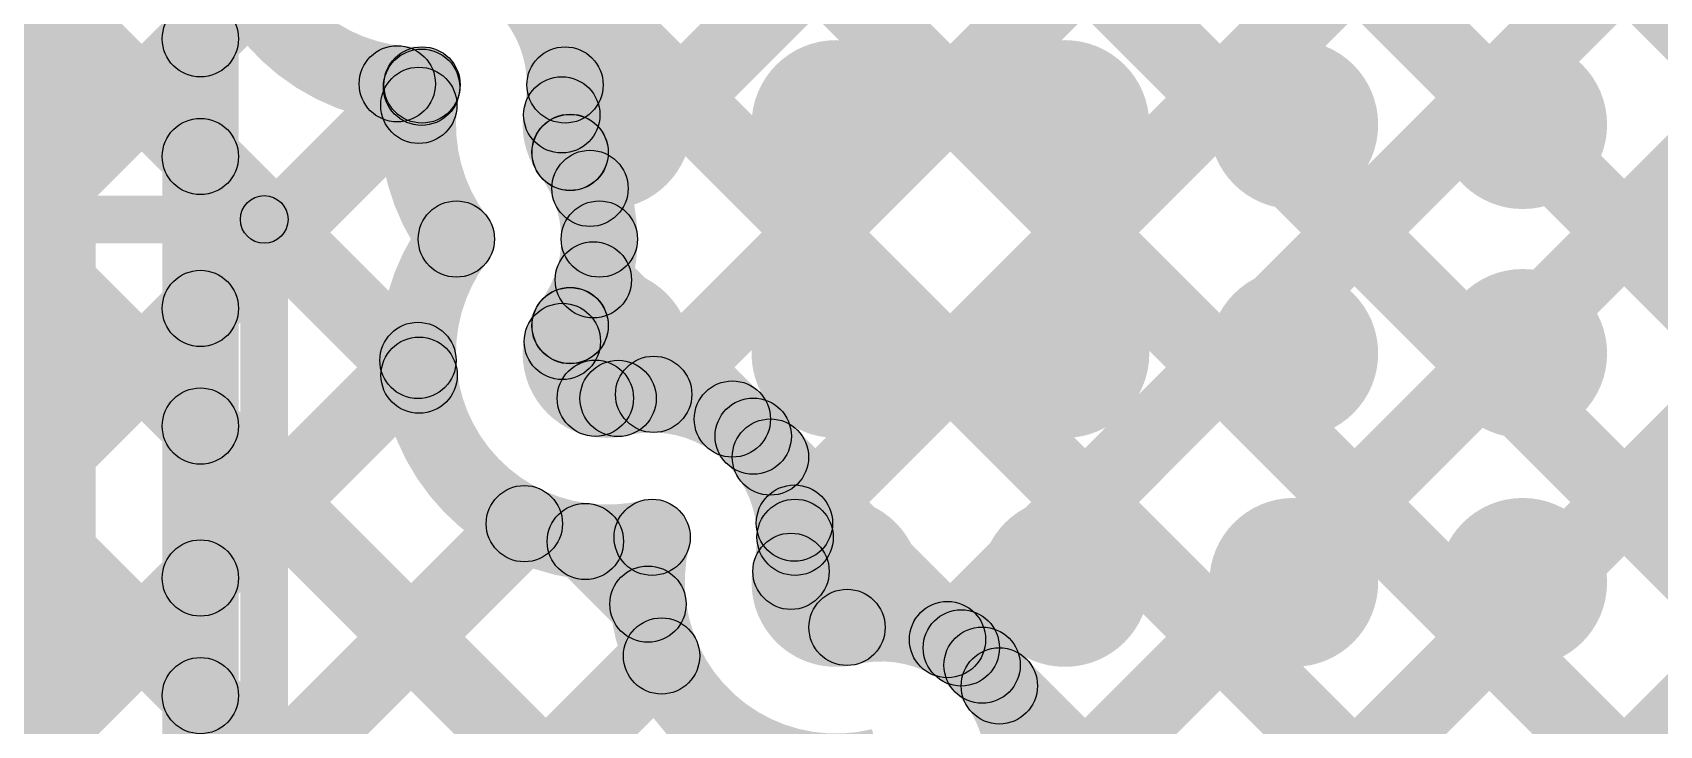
# Model space of a CAD drawing. Header units: millimetres. Extents: x -0.28 to 3.03, y -0.05 to 3.12.
# Drawn here: x 0.8594 to 1.0301, y 1.1389 to 1.2116 of the extents above; entities that cross this region are included whole.
import ezdxf

# ---------------------------------------------------------------- set-up
doc = ezdxf.new("R2010")
doc.units = ezdxf.units.MM
doc.header["$MEASUREMENT"] = 0
for name, color, linetype in [('BottomLayer', 5, 'Continuous'), ('TopLayer', 1, 'Continuous'), ('TopOverlay', 2, 'Continuous'), ('ViaHoleLayer', 16, 'Continuous')]:
    doc.layers.add(name, color=color, linetype=linetype)

# ---------------------------------------------------------------- blocks, each defined once
blk = doc.blocks.new('UWX1H100MCL1GB_103')
at = {"layer": 'TopOverlay'}
for points in [[(-0.096, 0.1345), (-0.096, 0.1395), (0.14, 0.1395), (0.14, 0.1345)], [(0.1425, 0.037), (0.1375, 0.037), (0.1375, 0.137), (0.1425, 0.137)]]:
    blk.add_hatch(color=2, dxfattribs=at).paths.add_polyline_path(points)
h = blk.add_hatch(color=2, dxfattribs=at)
edge = h.paths.add_edge_path()
edge.add_arc((0.14, 0.137), 0.0025, 0, 360)
h = blk.add_hatch(color=2, dxfattribs=at)
edge = h.paths.add_edge_path()
edge.add_arc((0.14, 0.137), 0.0025, 0, 360)
blk.add_circle((0.14, 0.137), 0.0025, dxfattribs=at)
blk.add_circle((0.14, 0.137), 0.0025, dxfattribs=at)

msp = doc.modelspace()

# ---------------------------------------------------------------- hatches: boundary and pattern name
at = {"layer": 'BottomLayer'}
for points in [[(0.866, 0.978), (0.854, 0.978), (0.854, 1.473), (0.866, 1.473)], [(0.881, 0.98504), (0.873, 0.98504), (0.873, 1.45779), (0.881, 1.45779)], [(0.92071, 1.19243), (0.91506, 1.19809), (1.16302, 1.44606), (1.16868, 1.4404)], [(0.92738, 1.17082), (0.92173, 1.17648), (1.1911, 1.44585), (1.19676, 1.44019)], [(0.94216, 1.15731), (0.9365, 1.16297), (1.20767, 1.43414), (1.21333, 1.42848)], [(0.95822, 1.14509), (0.95256, 1.15074), (1.22278, 1.42096), (1.22844, 1.41531)], [(0.95822, 1.14509), (0.95256, 1.15074), (1.22278, 1.42096), (1.22844, 1.41531)], [(0.96623, 1.12482), (0.96058, 1.13047), (1.23646, 1.40635), (1.24211, 1.4007)], [(0.98692, 1.11722), (0.98127, 1.12288), (1.24869, 1.3903), (1.25434, 1.38464)], [(0.99668, 1.0987), (0.99102, 1.10435), (1.25941, 1.37274), (1.26507, 1.36708)], [(0.9095, 1.33015), (0.91516, 1.33581), (1.14947, 1.1015), (1.14381, 1.09584)], [(0.89253, 1.31883), (0.89819, 1.32449), (1.13691, 1.08577), (1.13125, 1.08012)], [(0.89558, 1.28751), (0.90123, 1.29316), (1.11283, 1.08157), (1.10717, 1.07591)], [(0.8962, 1.2586), (0.90186, 1.26425), (1.08145, 1.08466), (1.0758, 1.079)], [(0.8956, 1.23091), (0.90126, 1.23657), (1.05303, 1.0848), (1.04737, 1.07915)], [(0.87983, 1.20812), (0.87417, 1.21377), (0.87963, 1.21923), (0.88528, 1.21357)], [(0.87983, 1.17983), (0.87417, 1.18549), (0.89738, 1.2087), (0.90303, 1.20304)], [(0.89483, 1.2034), (0.90048, 1.20906), (0.90275, 1.2068), (0.89709, 1.20114)], [(0.87417, 1.19578), (0.87983, 1.20143), (0.90278, 1.17849), (0.89712, 1.17283)], [(0.9154, 1.18283), (0.92106, 1.18848), (0.93565, 1.17389), (0.93, 1.16823)], [(0.87983, 1.15155), (0.87417, 1.15721), (0.897, 1.18004), (0.90266, 1.17438)], [(0.87417, 1.16749), (0.87983, 1.17315), (1.11415, 0.93883), (1.10849, 0.93317)], [(0.93399, 1.16424), (0.93964, 1.1699), (0.95967, 1.14987), (0.95401, 1.14422)], [(0.87983, 1.12326), (0.87417, 1.12892), (0.90816, 1.16291), (0.91381, 1.15725)], [(0.91457, 1.15538), (0.92022, 1.16104), (0.92679, 1.15447), (0.92113, 1.14881)], [(0.87983, 1.09498), (0.87417, 1.10064), (0.92256, 1.14903), (0.92822, 1.14337)], [(0.958, 1.14023), (0.96366, 1.14588), (0.98368, 1.12586), (0.97803, 1.1202)], [(0.87417, 1.13921), (0.87983, 1.14486), (1.08586, 0.93883), (1.08021, 0.93317)]]:
    msp.add_hatch(color=5, dxfattribs=at).paths.add_polyline_path(points)
h = msp.add_hatch(color=5, dxfattribs=at)
edge = h.paths.add_edge_path()
edge.add_arc((0.877, 1.21095), 0.004, 0, 360)
h = msp.add_hatch(color=5, dxfattribs=at)
edge = h.paths.add_edge_path()
edge.add_arc((0.91967, 1.20195), 0.00886, 0, 360)
h = msp.add_hatch(color=5, dxfattribs=at)
edge = h.paths.add_edge_path()
edge.add_arc((0.94369, 1.20195), 0.00886, 0, 360)
h = msp.add_hatch(color=5, dxfattribs=at)
edge = h.paths.add_edge_path()
edge.add_arc((0.96771, 1.20195), 0.00886, 0, 360)
h = msp.add_hatch(color=5, dxfattribs=at)
edge = h.paths.add_edge_path()
edge.add_arc((0.99172, 1.20195), 0.00886, 0, 360)
h = msp.add_hatch(color=5, dxfattribs=at)
edge = h.paths.add_edge_path()
edge.add_arc((1.01574, 1.20195), 0.00886, 0, 360)
h = msp.add_hatch(color=5, dxfattribs=at)
edge = h.paths.add_edge_path()
edge.add_arc((0.89766, 1.20623), 0.004, 0, 360)
h = msp.add_hatch(color=5, dxfattribs=at)
edge = h.paths.add_edge_path()
edge.add_arc((0.90021, 1.20587), 0.004, 0, 360)
h = msp.add_hatch(color=5, dxfattribs=at)
edge = h.paths.add_edge_path()
edge.add_arc((0.90026, 1.20611), 0.004, 0, 360)
h = msp.add_hatch(color=5, dxfattribs=at)
edge = h.paths.add_edge_path()
edge.add_arc((0.90026, 1.20611), 0.004, 0, 360)
h = msp.add_hatch(color=5, dxfattribs=at)
edge = h.paths.add_edge_path()
edge.add_arc((0.91526, 1.20611), 0.004, 0, 360)
h = msp.add_hatch(color=5, dxfattribs=at)
edge = h.paths.add_edge_path()
edge.add_arc((0.91526, 1.20611), 0.004, 0, 360)
h = msp.add_hatch(color=5, dxfattribs=at)
edge = h.paths.add_edge_path()
edge.add_arc((0.91526, 1.20611), 0.004, 0, 360)
h = msp.add_hatch(color=5, dxfattribs=at)
edge = h.paths.add_edge_path()
edge.add_arc((0.91526, 1.20611), 0.004, 0, 360)
h = msp.add_hatch(color=5, dxfattribs=at)
edge = h.paths.add_edge_path()
edge.add_arc((0.89992, 1.20397), 0.004, 0, 360)
h = msp.add_hatch(color=5, dxfattribs=at)
edge = h.paths.add_edge_path()
edge.add_arc((0.91492, 1.20297), 0.004, 0, 360)
h = msp.add_hatch(color=5, dxfattribs=at)
edge = h.paths.add_edge_path()
edge.add_arc((0.91492, 1.20297), 0.004, 0, 360)
h = msp.add_hatch(color=5, dxfattribs=at)
edge = h.paths.add_edge_path()
edge.add_arc((0.91492, 1.20297), 0.004, 0, 360)
h = msp.add_hatch(color=5, dxfattribs=at)
edge = h.paths.add_edge_path()
edge.add_arc((0.877, 1.1986), 0.004, 0, 360)
h = msp.add_hatch(color=5, dxfattribs=at)
edge = h.paths.add_edge_path()
edge.add_arc((0.91579, 1.19904), 0.004, 0, 360)
h = msp.add_hatch(color=5, dxfattribs=at)
edge = h.paths.add_edge_path()
edge.add_arc((0.91579, 1.19904), 0.004, 0, 360)
h = msp.add_hatch(color=5, dxfattribs=at)
edge = h.paths.add_edge_path()
edge.add_arc((0.9158, 1.19902), 0.004, 0, 360)
h = msp.add_hatch(color=5, dxfattribs=at)
edge = h.paths.add_edge_path()
edge.add_arc((0.91788, 1.19526), 0.004, 0, 360)
h = msp.add_hatch(color=5, dxfattribs=at)
edge = h.paths.add_edge_path()
edge.add_arc((0.90386, 1.18994), 0.004, 0, 360)
h = msp.add_hatch(color=5, dxfattribs=at)
edge = h.paths.add_edge_path()
edge.add_arc((0.90386, 1.18994), 0.004, 0, 360)
h = msp.add_hatch(color=5, dxfattribs=at)
edge = h.paths.add_edge_path()
edge.add_arc((0.91886, 1.18994), 0.004, 0, 360)
h = msp.add_hatch(color=5, dxfattribs=at)
edge = h.paths.add_edge_path()
edge.add_arc((0.91886, 1.18994), 0.004, 0, 360)
h = msp.add_hatch(color=5, dxfattribs=at)
edge = h.paths.add_edge_path()
edge.add_arc((0.91886, 1.18994), 0.004, 0, 360)
h = msp.add_hatch(color=5, dxfattribs=at)
edge = h.paths.add_edge_path()
edge.add_arc((0.91886, 1.18994), 0.004, 0, 360)
h = msp.add_hatch(color=5, dxfattribs=at)
edge = h.paths.add_edge_path()
edge.add_arc((0.91823, 1.18566), 0.004, 0, 360)
h = msp.add_hatch(color=5, dxfattribs=at)
edge = h.paths.add_edge_path()
edge.add_arc((0.877, 1.18266), 0.004, 0, 360)
h = msp.add_hatch(color=5, dxfattribs=at)
edge = h.paths.add_edge_path()
edge.add_arc((0.91967, 1.17794), 0.00886, 0, 360)
h = msp.add_hatch(color=5, dxfattribs=at)
edge = h.paths.add_edge_path()
edge.add_arc((0.94369, 1.17794), 0.00886, 0, 360)
h = msp.add_hatch(color=5, dxfattribs=at)
edge = h.paths.add_edge_path()
edge.add_arc((0.96771, 1.17794), 0.00886, 0, 360)
h = msp.add_hatch(color=5, dxfattribs=at)
edge = h.paths.add_edge_path()
edge.add_arc((0.99172, 1.17794), 0.00886, 0, 360)
h = msp.add_hatch(color=5, dxfattribs=at)
edge = h.paths.add_edge_path()
edge.add_arc((1.01574, 1.17794), 0.00886, 0, 360)
h = msp.add_hatch(color=5, dxfattribs=at)
edge = h.paths.add_edge_path()
edge.add_arc((0.91579, 1.18085), 0.004, 0, 360)
h = msp.add_hatch(color=5, dxfattribs=at)
edge = h.paths.add_edge_path()
edge.add_arc((0.9158, 1.18087), 0.004, 0, 360)
h = msp.add_hatch(color=5, dxfattribs=at)
edge = h.paths.add_edge_path()
edge.add_arc((0.91498, 1.1792), 0.004, 0, 360)
h = msp.add_hatch(color=5, dxfattribs=at)
edge = h.paths.add_edge_path()
edge.add_arc((0.89983, 1.17721), 0.004, 0, 360)
h = msp.add_hatch(color=5, dxfattribs=at)
edge = h.paths.add_edge_path()
edge.add_arc((0.89995, 1.17566), 0.004, 0, 360)
h = msp.add_hatch(color=5, dxfattribs=at)
edge = h.paths.add_edge_path()
edge.add_arc((0.91844, 1.17324), 0.004, 0, 360)
h = msp.add_hatch(color=5, dxfattribs=at)
edge = h.paths.add_edge_path()
edge.add_arc((0.92083, 1.17322), 0.004, 0, 360)
h = msp.add_hatch(color=5, dxfattribs=at)
edge = h.paths.add_edge_path()
edge.add_arc((0.92456, 1.17365), 0.004, 0, 360)
h = msp.add_hatch(color=5, dxfattribs=at)
edge = h.paths.add_edge_path()
edge.add_arc((0.93282, 1.17106), 0.004, 0, 360)
h = msp.add_hatch(color=5, dxfattribs=at)
edge = h.paths.add_edge_path()
edge.add_arc((0.877, 1.17032), 0.004, 0, 360)
h = msp.add_hatch(color=5, dxfattribs=at)
edge = h.paths.add_edge_path()
edge.add_arc((0.93501, 1.16926), 0.004, 0, 360)
h = msp.add_hatch(color=5, dxfattribs=at)
edge = h.paths.add_edge_path()
edge.add_arc((0.93501, 1.16926), 0.004, 0, 360)
h = msp.add_hatch(color=5, dxfattribs=at)
edge = h.paths.add_edge_path()
edge.add_arc((0.93501, 1.16926), 0.004, 0, 360)
h = msp.add_hatch(color=5, dxfattribs=at)
edge = h.paths.add_edge_path()
edge.add_arc((0.93681, 1.16707), 0.004, 0, 360)
h = msp.add_hatch(color=5, dxfattribs=at)
edge = h.paths.add_edge_path()
edge.add_arc((0.91099, 1.16008), 0.004, 0, 360)
h = msp.add_hatch(color=5, dxfattribs=at)
edge = h.paths.add_edge_path()
edge.add_arc((0.9244, 1.15865), 0.004, 0, 360)
h = msp.add_hatch(color=5, dxfattribs=at)
edge = h.paths.add_edge_path()
edge.add_arc((0.9244, 1.15865), 0.004, 0, 360)
h = msp.add_hatch(color=5, dxfattribs=at)
edge = h.paths.add_edge_path()
edge.add_arc((0.94369, 1.15392), 0.00886, 0, 360)
h = msp.add_hatch(color=5, dxfattribs=at)
edge = h.paths.add_edge_path()
edge.add_arc((0.93933, 1.16014), 0.004, 0, 360)
h = msp.add_hatch(color=5, dxfattribs=at)
edge = h.paths.add_edge_path()
edge.add_arc((0.9394, 1.15865), 0.004, 0, 360)
h = msp.add_hatch(color=5, dxfattribs=at)
edge = h.paths.add_edge_path()
edge.add_arc((0.9394, 1.15865), 0.004, 0, 360)
h = msp.add_hatch(color=5, dxfattribs=at)
edge = h.paths.add_edge_path()
edge.add_arc((0.9394, 1.15865), 0.004, 0, 360)
h = msp.add_hatch(color=5, dxfattribs=at)
edge = h.paths.add_edge_path()
edge.add_arc((0.9394, 1.15865), 0.004, 0, 360)
h = msp.add_hatch(color=5, dxfattribs=at)
edge = h.paths.add_edge_path()
edge.add_arc((0.96771, 1.15392), 0.00886, 0, 360)
h = msp.add_hatch(color=5, dxfattribs=at)
edge = h.paths.add_edge_path()
edge.add_arc((0.99172, 1.15392), 0.00886, 0, 360)
h = msp.add_hatch(color=5, dxfattribs=at)
edge = h.paths.add_edge_path()
edge.add_arc((1.01574, 1.15392), 0.00886, 0, 360)
h = msp.add_hatch(color=5, dxfattribs=at)
edge = h.paths.add_edge_path()
edge.add_arc((0.91739, 1.15821), 0.004, 0, 360)
h = msp.add_hatch(color=5, dxfattribs=at)
edge = h.paths.add_edge_path()
edge.add_arc((0.877, 1.15438), 0.004, 0, 360)
h = msp.add_hatch(color=5, dxfattribs=at)
edge = h.paths.add_edge_path()
edge.add_arc((0.93897, 1.15508), 0.004, 0, 360)
h = msp.add_hatch(color=5, dxfattribs=at)
edge = h.paths.add_edge_path()
edge.add_arc((0.93897, 1.15508), 0.004, 0, 360)
h = msp.add_hatch(color=5, dxfattribs=at)
edge = h.paths.add_edge_path()
edge.add_arc((0.93897, 1.15508), 0.004, 0, 360)
h = msp.add_hatch(color=5, dxfattribs=at)
edge = h.paths.add_edge_path()
edge.add_arc((0.92396, 1.15164), 0.004, 0, 360)
h = msp.add_hatch(color=5, dxfattribs=at)
edge = h.paths.add_edge_path()
edge.add_arc((0.94485, 1.1492), 0.004, 0, 360)
h = msp.add_hatch(color=5, dxfattribs=at)
edge = h.paths.add_edge_path()
edge.add_arc((0.94485, 1.1492), 0.004, 0, 360)
h = msp.add_hatch(color=5, dxfattribs=at)
edge = h.paths.add_edge_path()
edge.add_arc((0.94485, 1.1492), 0.004, 0, 360)
h = msp.add_hatch(color=5, dxfattribs=at)
edge = h.paths.add_edge_path()
edge.add_arc((0.95539, 1.14792), 0.004, 0, 360)
h = msp.add_hatch(color=5, dxfattribs=at)
edge = h.paths.add_edge_path()
edge.add_arc((0.95539, 1.14792), 0.004, 0, 360)
h = msp.add_hatch(color=5, dxfattribs=at)
edge = h.paths.add_edge_path()
edge.add_arc((0.95684, 1.14705), 0.004, 0, 360)
h = msp.add_hatch(color=5, dxfattribs=at)
edge = h.paths.add_edge_path()
edge.add_arc((0.92539, 1.1462), 0.004, 0, 360)
h = msp.add_hatch(color=5, dxfattribs=at)
edge = h.paths.add_edge_path()
edge.add_arc((0.95902, 1.14524), 0.004, 0, 360)
h = msp.add_hatch(color=5, dxfattribs=at)
edge = h.paths.add_edge_path()
edge.add_arc((0.95902, 1.14524), 0.004, 0, 360)
h = msp.add_hatch(color=5, dxfattribs=at)
edge = h.paths.add_edge_path()
edge.add_arc((0.95902, 1.14524), 0.004, 0, 360)
h = msp.add_hatch(color=5, dxfattribs=at)
edge = h.paths.add_edge_path()
edge.add_arc((0.95902, 1.14524), 0.004, 0, 360)
h = msp.add_hatch(color=5, dxfattribs=at)
edge = h.paths.add_edge_path()
edge.add_arc((0.877, 1.14204), 0.004, 0, 360)
h = msp.add_hatch(color=5, dxfattribs=at)
edge = h.paths.add_edge_path()
edge.add_arc((0.96083, 1.14306), 0.004, 0, 360)
at = {"layer": 'TopLayer'}
for points in [[(0.92071, 1.19243), (0.91506, 1.19809), (1.16302, 1.44606), (1.16868, 1.4404)], [(0.92738, 1.17082), (0.92173, 1.17648), (1.1857, 1.44045), (1.19135, 1.43479)], [(0.94216, 1.15731), (0.9365, 1.16297), (1.1989, 1.42536), (1.20455, 1.4197)], [(0.62639, 1.41527), (0.63205, 1.42093), (0.97165, 1.08133), (0.96599, 1.07567)], [(0.65468, 1.41527), (0.66033, 1.42093), (0.90278, 1.17849), (0.89712, 1.17283)], [(0.60435, 1.40903), (0.61001, 1.41468), (0.92437, 1.10032), (0.91871, 1.09467)], [(0.95822, 1.14509), (0.95256, 1.15074), (1.21118, 1.40936), (1.21684, 1.40371)], [(0.95822, 1.14509), (0.95256, 1.15074), (1.21118, 1.40936), (1.21684, 1.40371)], [(0.96623, 1.12482), (0.96058, 1.13047), (1.23138, 1.40128), (1.23704, 1.39562)], [(0.98692, 1.11722), (0.98127, 1.12288), (1.239, 1.38061), (1.24466, 1.37496)], [(0.99668, 1.0987), (0.99102, 1.10435), (1.25781, 1.37114), (1.26347, 1.36549)], [(0.9095, 1.33015), (0.91516, 1.33581), (1.14947, 1.1015), (1.14381, 1.09584)], [(0.89253, 1.31883), (0.89819, 1.32449), (1.13691, 1.08577), (1.13125, 1.08012)], [(0.89558, 1.28751), (0.90123, 1.29316), (1.11283, 1.08157), (1.10717, 1.07591)], [(0.8962, 1.2586), (0.90186, 1.26425), (1.08145, 1.08466), (1.0758, 1.079)], [(0.8956, 1.23091), (0.90126, 1.23657), (1.05303, 1.0848), (1.04737, 1.07915)], [(0.63888, 0.96717), (0.63323, 0.97283), (0.87963, 1.21923), (0.88528, 1.21357)], [(0.79466, 1.09467), (0.78901, 1.10032), (0.89738, 1.2087), (0.90303, 1.20304)], [(0.89483, 1.2034), (0.90048, 1.20906), (0.90275, 1.2068), (0.89709, 1.20114)], [(0.9154, 1.18283), (0.92106, 1.18848), (0.93565, 1.17389), (0.93, 1.16823)], [(0.82295, 1.09467), (0.81729, 1.10032), (0.897, 1.18004), (0.90266, 1.17438)], [(0.93399, 1.16424), (0.93964, 1.1699), (0.95967, 1.14987), (0.95401, 1.14422)], [(0.85123, 1.09467), (0.84557, 1.10032), (0.90816, 1.16291), (0.91381, 1.15725)], [(0.91457, 1.15538), (0.92022, 1.16104), (0.92679, 1.15447), (0.92113, 1.14881)], [(0.87952, 1.09467), (0.87386, 1.10032), (0.92256, 1.14903), (0.92822, 1.14337)], [(0.958, 1.14023), (0.96366, 1.14588), (0.98368, 1.12586), (0.97803, 1.1202)]]:
    msp.add_hatch(color=1, dxfattribs=at).paths.add_polyline_path(points)
h = msp.add_hatch(color=1, dxfattribs=at)
edge = h.paths.add_edge_path()
edge.add_arc((0.91967, 1.20195), 0.00886, 0, 360)
h = msp.add_hatch(color=1, dxfattribs=at)
edge = h.paths.add_edge_path()
edge.add_arc((0.94369, 1.20195), 0.00886, 0, 360)
h = msp.add_hatch(color=1, dxfattribs=at)
edge = h.paths.add_edge_path()
edge.add_arc((0.96771, 1.20195), 0.00886, 0, 360)
h = msp.add_hatch(color=1, dxfattribs=at)
edge = h.paths.add_edge_path()
edge.add_arc((0.99172, 1.20195), 0.00886, 0, 360)
h = msp.add_hatch(color=1, dxfattribs=at)
edge = h.paths.add_edge_path()
edge.add_arc((1.01574, 1.20195), 0.00886, 0, 360)
h = msp.add_hatch(color=1, dxfattribs=at)
edge = h.paths.add_edge_path()
edge.add_arc((0.89766, 1.20623), 0.004, 0, 360)
h = msp.add_hatch(color=1, dxfattribs=at)
edge = h.paths.add_edge_path()
edge.add_arc((0.90021, 1.20587), 0.004, 0, 360)
h = msp.add_hatch(color=1, dxfattribs=at)
edge = h.paths.add_edge_path()
edge.add_arc((0.90026, 1.20611), 0.004, 0, 360)
h = msp.add_hatch(color=1, dxfattribs=at)
edge = h.paths.add_edge_path()
edge.add_arc((0.90026, 1.20611), 0.004, 0, 360)
h = msp.add_hatch(color=1, dxfattribs=at)
edge = h.paths.add_edge_path()
edge.add_arc((0.91526, 1.20611), 0.004, 0, 360)
h = msp.add_hatch(color=1, dxfattribs=at)
edge = h.paths.add_edge_path()
edge.add_arc((0.91526, 1.20611), 0.004, 0, 360)
h = msp.add_hatch(color=1, dxfattribs=at)
edge = h.paths.add_edge_path()
edge.add_arc((0.91526, 1.20611), 0.004, 0, 360)
h = msp.add_hatch(color=1, dxfattribs=at)
edge = h.paths.add_edge_path()
edge.add_arc((0.91526, 1.20611), 0.004, 0, 360)
h = msp.add_hatch(color=1, dxfattribs=at)
edge = h.paths.add_edge_path()
edge.add_arc((0.89992, 1.20397), 0.004, 0, 360)
h = msp.add_hatch(color=1, dxfattribs=at)
edge = h.paths.add_edge_path()
edge.add_arc((0.91492, 1.20297), 0.004, 0, 360)
h = msp.add_hatch(color=1, dxfattribs=at)
edge = h.paths.add_edge_path()
edge.add_arc((0.91492, 1.20297), 0.004, 0, 360)
h = msp.add_hatch(color=1, dxfattribs=at)
edge = h.paths.add_edge_path()
edge.add_arc((0.91492, 1.20297), 0.004, 0, 360)
h = msp.add_hatch(color=1, dxfattribs=at)
edge = h.paths.add_edge_path()
edge.add_arc((0.91579, 1.19904), 0.004, 0, 360)
h = msp.add_hatch(color=1, dxfattribs=at)
edge = h.paths.add_edge_path()
edge.add_arc((0.91579, 1.19904), 0.004, 0, 360)
h = msp.add_hatch(color=1, dxfattribs=at)
edge = h.paths.add_edge_path()
edge.add_arc((0.9158, 1.19902), 0.004, 0, 360)
h = msp.add_hatch(color=1, dxfattribs=at)
edge = h.paths.add_edge_path()
edge.add_arc((0.91788, 1.19526), 0.004, 0, 360)
h = msp.add_hatch(color=1, dxfattribs=at)
edge = h.paths.add_edge_path()
edge.add_arc((0.90386, 1.18994), 0.004, 0, 360)
h = msp.add_hatch(color=1, dxfattribs=at)
edge = h.paths.add_edge_path()
edge.add_arc((0.90386, 1.18994), 0.004, 0, 360)
h = msp.add_hatch(color=1, dxfattribs=at)
edge = h.paths.add_edge_path()
edge.add_arc((0.91886, 1.18994), 0.004, 0, 360)
h = msp.add_hatch(color=1, dxfattribs=at)
edge = h.paths.add_edge_path()
edge.add_arc((0.91886, 1.18994), 0.004, 0, 360)
h = msp.add_hatch(color=1, dxfattribs=at)
edge = h.paths.add_edge_path()
edge.add_arc((0.91886, 1.18994), 0.004, 0, 360)
h = msp.add_hatch(color=1, dxfattribs=at)
edge = h.paths.add_edge_path()
edge.add_arc((0.91886, 1.18994), 0.004, 0, 360)
h = msp.add_hatch(color=1, dxfattribs=at)
edge = h.paths.add_edge_path()
edge.add_arc((0.91823, 1.18566), 0.004, 0, 360)
h = msp.add_hatch(color=1, dxfattribs=at)
edge = h.paths.add_edge_path()
edge.add_arc((0.91967, 1.17794), 0.00886, 0, 360)
h = msp.add_hatch(color=1, dxfattribs=at)
edge = h.paths.add_edge_path()
edge.add_arc((0.94369, 1.17794), 0.00886, 0, 360)
h = msp.add_hatch(color=1, dxfattribs=at)
edge = h.paths.add_edge_path()
edge.add_arc((0.96771, 1.17794), 0.00886, 0, 360)
h = msp.add_hatch(color=1, dxfattribs=at)
edge = h.paths.add_edge_path()
edge.add_arc((0.99172, 1.17794), 0.00886, 0, 360)
h = msp.add_hatch(color=1, dxfattribs=at)
edge = h.paths.add_edge_path()
edge.add_arc((1.01574, 1.17794), 0.00886, 0, 360)
h = msp.add_hatch(color=1, dxfattribs=at)
edge = h.paths.add_edge_path()
edge.add_arc((0.91579, 1.18085), 0.004, 0, 360)
h = msp.add_hatch(color=1, dxfattribs=at)
edge = h.paths.add_edge_path()
edge.add_arc((0.9158, 1.18087), 0.004, 0, 360)
h = msp.add_hatch(color=1, dxfattribs=at)
edge = h.paths.add_edge_path()
edge.add_arc((0.91498, 1.1792), 0.004, 0, 360)
h = msp.add_hatch(color=1, dxfattribs=at)
edge = h.paths.add_edge_path()
edge.add_arc((0.89983, 1.17721), 0.004, 0, 360)
h = msp.add_hatch(color=1, dxfattribs=at)
edge = h.paths.add_edge_path()
edge.add_arc((0.89995, 1.17566), 0.004, 0, 360)
h = msp.add_hatch(color=1, dxfattribs=at)
edge = h.paths.add_edge_path()
edge.add_arc((0.91844, 1.17324), 0.004, 0, 360)
h = msp.add_hatch(color=1, dxfattribs=at)
edge = h.paths.add_edge_path()
edge.add_arc((0.92083, 1.17322), 0.004, 0, 360)
h = msp.add_hatch(color=1, dxfattribs=at)
edge = h.paths.add_edge_path()
edge.add_arc((0.92456, 1.17365), 0.004, 0, 360)
h = msp.add_hatch(color=1, dxfattribs=at)
edge = h.paths.add_edge_path()
edge.add_arc((0.93282, 1.17106), 0.004, 0, 360)
h = msp.add_hatch(color=1, dxfattribs=at)
edge = h.paths.add_edge_path()
edge.add_arc((0.93501, 1.16926), 0.004, 0, 360)
h = msp.add_hatch(color=1, dxfattribs=at)
edge = h.paths.add_edge_path()
edge.add_arc((0.93501, 1.16926), 0.004, 0, 360)
h = msp.add_hatch(color=1, dxfattribs=at)
edge = h.paths.add_edge_path()
edge.add_arc((0.93501, 1.16926), 0.004, 0, 360)
h = msp.add_hatch(color=1, dxfattribs=at)
edge = h.paths.add_edge_path()
edge.add_arc((0.93681, 1.16707), 0.004, 0, 360)
h = msp.add_hatch(color=1, dxfattribs=at)
edge = h.paths.add_edge_path()
edge.add_arc((0.91099, 1.16008), 0.004, 0, 360)
h = msp.add_hatch(color=1, dxfattribs=at)
edge = h.paths.add_edge_path()
edge.add_arc((0.9244, 1.15865), 0.004, 0, 360)
h = msp.add_hatch(color=1, dxfattribs=at)
edge = h.paths.add_edge_path()
edge.add_arc((0.9244, 1.15865), 0.004, 0, 360)
h = msp.add_hatch(color=1, dxfattribs=at)
edge = h.paths.add_edge_path()
edge.add_arc((0.94369, 1.15392), 0.00886, 0, 360)
h = msp.add_hatch(color=1, dxfattribs=at)
edge = h.paths.add_edge_path()
edge.add_arc((0.93933, 1.16014), 0.004, 0, 360)
h = msp.add_hatch(color=1, dxfattribs=at)
edge = h.paths.add_edge_path()
edge.add_arc((0.9394, 1.15865), 0.004, 0, 360)
h = msp.add_hatch(color=1, dxfattribs=at)
edge = h.paths.add_edge_path()
edge.add_arc((0.9394, 1.15865), 0.004, 0, 360)
h = msp.add_hatch(color=1, dxfattribs=at)
edge = h.paths.add_edge_path()
edge.add_arc((0.9394, 1.15865), 0.004, 0, 360)
h = msp.add_hatch(color=1, dxfattribs=at)
edge = h.paths.add_edge_path()
edge.add_arc((0.9394, 1.15865), 0.004, 0, 360)
h = msp.add_hatch(color=1, dxfattribs=at)
edge = h.paths.add_edge_path()
edge.add_arc((0.96771, 1.15392), 0.00886, 0, 360)
h = msp.add_hatch(color=1, dxfattribs=at)
edge = h.paths.add_edge_path()
edge.add_arc((0.99172, 1.15392), 0.00886, 0, 360)
h = msp.add_hatch(color=1, dxfattribs=at)
edge = h.paths.add_edge_path()
edge.add_arc((1.01574, 1.15392), 0.00886, 0, 360)
h = msp.add_hatch(color=1, dxfattribs=at)
edge = h.paths.add_edge_path()
edge.add_arc((0.91739, 1.15821), 0.004, 0, 360)
h = msp.add_hatch(color=1, dxfattribs=at)
edge = h.paths.add_edge_path()
edge.add_arc((0.93897, 1.15508), 0.004, 0, 360)
h = msp.add_hatch(color=1, dxfattribs=at)
edge = h.paths.add_edge_path()
edge.add_arc((0.93897, 1.15508), 0.004, 0, 360)
h = msp.add_hatch(color=1, dxfattribs=at)
edge = h.paths.add_edge_path()
edge.add_arc((0.93897, 1.15508), 0.004, 0, 360)
h = msp.add_hatch(color=1, dxfattribs=at)
edge = h.paths.add_edge_path()
edge.add_arc((0.92396, 1.15164), 0.004, 0, 360)
h = msp.add_hatch(color=1, dxfattribs=at)
edge = h.paths.add_edge_path()
edge.add_arc((0.94485, 1.1492), 0.004, 0, 360)
h = msp.add_hatch(color=1, dxfattribs=at)
edge = h.paths.add_edge_path()
edge.add_arc((0.94485, 1.1492), 0.004, 0, 360)
h = msp.add_hatch(color=1, dxfattribs=at)
edge = h.paths.add_edge_path()
edge.add_arc((0.94485, 1.1492), 0.004, 0, 360)
h = msp.add_hatch(color=1, dxfattribs=at)
edge = h.paths.add_edge_path()
edge.add_arc((0.95539, 1.14792), 0.004, 0, 360)
h = msp.add_hatch(color=1, dxfattribs=at)
edge = h.paths.add_edge_path()
edge.add_arc((0.95539, 1.14792), 0.004, 0, 360)
h = msp.add_hatch(color=1, dxfattribs=at)
edge = h.paths.add_edge_path()
edge.add_arc((0.95684, 1.14705), 0.004, 0, 360)
h = msp.add_hatch(color=1, dxfattribs=at)
edge = h.paths.add_edge_path()
edge.add_arc((0.92539, 1.1462), 0.004, 0, 360)
h = msp.add_hatch(color=1, dxfattribs=at)
edge = h.paths.add_edge_path()
edge.add_arc((0.95902, 1.14524), 0.004, 0, 360)
h = msp.add_hatch(color=1, dxfattribs=at)
edge = h.paths.add_edge_path()
edge.add_arc((0.95902, 1.14524), 0.004, 0, 360)
h = msp.add_hatch(color=1, dxfattribs=at)
edge = h.paths.add_edge_path()
edge.add_arc((0.95902, 1.14524), 0.004, 0, 360)
h = msp.add_hatch(color=1, dxfattribs=at)
edge = h.paths.add_edge_path()
edge.add_arc((0.95902, 1.14524), 0.004, 0, 360)
h = msp.add_hatch(color=1, dxfattribs=at)
edge = h.paths.add_edge_path()
edge.add_arc((0.96083, 1.14306), 0.004, 0, 360)
at = {"layer": 'ViaHoleLayer'}
h = msp.add_hatch(color=16, dxfattribs=at)
edge = h.paths.add_edge_path()
edge.add_arc((0.91967, 1.20195), 0.00591, 0, 360)
h = msp.add_hatch(color=16, dxfattribs=at)
edge = h.paths.add_edge_path()
edge.add_arc((0.94369, 1.20195), 0.00591, 0, 360)
h = msp.add_hatch(color=16, dxfattribs=at)
edge = h.paths.add_edge_path()
edge.add_arc((0.96771, 1.20195), 0.00591, 0, 360)
h = msp.add_hatch(color=16, dxfattribs=at)
edge = h.paths.add_edge_path()
edge.add_arc((0.99172, 1.20195), 0.00591, 0, 360)
h = msp.add_hatch(color=16, dxfattribs=at)
edge = h.paths.add_edge_path()
edge.add_arc((1.01574, 1.20195), 0.00591, 0, 360)
h = msp.add_hatch(color=16, dxfattribs=at)
edge = h.paths.add_edge_path()
edge.add_arc((0.91967, 1.17794), 0.00591, 0, 360)
h = msp.add_hatch(color=16, dxfattribs=at)
edge = h.paths.add_edge_path()
edge.add_arc((0.94369, 1.17794), 0.00591, 0, 360)
h = msp.add_hatch(color=16, dxfattribs=at)
edge = h.paths.add_edge_path()
edge.add_arc((0.96771, 1.17794), 0.00591, 0, 360)
h = msp.add_hatch(color=16, dxfattribs=at)
edge = h.paths.add_edge_path()
edge.add_arc((0.99172, 1.17794), 0.00591, 0, 360)
h = msp.add_hatch(color=16, dxfattribs=at)
edge = h.paths.add_edge_path()
edge.add_arc((1.01574, 1.17794), 0.00591, 0, 360)
h = msp.add_hatch(color=16, dxfattribs=at)
edge = h.paths.add_edge_path()
edge.add_arc((0.94369, 1.15392), 0.00591, 0, 360)
h = msp.add_hatch(color=16, dxfattribs=at)
edge = h.paths.add_edge_path()
edge.add_arc((0.96771, 1.15392), 0.00591, 0, 360)
h = msp.add_hatch(color=16, dxfattribs=at)
edge = h.paths.add_edge_path()
edge.add_arc((0.99172, 1.15392), 0.00591, 0, 360)
h = msp.add_hatch(color=16, dxfattribs=at)
edge = h.paths.add_edge_path()
edge.add_arc((1.01574, 1.15392), 0.00591, 0, 360)

# ---------------------------------------------------------------- linework, layer by layer
at = {"layer": 'BottomLayer', "const_width": 0.008}
for points in [[(0.90026, 1.20611, -0.627022), (0.88404, 1.23798)], [(0.89993, 1.22111, -0.420629), (0.91526, 1.20611)], [(0.89996, 1.22111, -0.420098), (0.91526, 1.20611)], [(0.90386, 1.18994, -0.218501), (0.90026, 1.20611)], [(0.91526, 1.20611, -0.052829), (0.91492, 1.20297)], [(0.91526, 1.20611, -0.052829), (0.91492, 1.20297)], [(0.91579, 1.19904, -0.217041), (0.91492, 1.20297)], [(0.91579, 1.19904, -0.164246), (0.91886, 1.18994)], [(0.9158, 1.19902, -0.163782), (0.91886, 1.18994)], [(0.9244, 1.15865, -0.706607), (0.90386, 1.18994)], [(0.91886, 1.18994, -0.164246), (0.91579, 1.18085)], [(0.91886, 1.18994, -0.163782), (0.9158, 1.18087)], [(0.91844, 1.17324, -0.008699), (0.91498, 1.1792)], [(0.92083, 1.17322, -0.262232), (0.93501, 1.16926)], [(0.93501, 1.16926, -0.198912), (0.9394, 1.15865)], [(0.93501, 1.16926, -0.198913), (0.9394, 1.15865)], [(0.94842, 1.13463, -0.563186), (0.9244, 1.15865)], [(0.9394, 1.15865, -0.060179), (0.93897, 1.15508)], [(0.9394, 1.15865, -0.060178), (0.93897, 1.15508)], [(0.94485, 1.1492, -0.563186), (0.93897, 1.15508)], [(0.94485, 1.1492, -0.262229), (0.95902, 1.14524)], [(0.94485, 1.1492, -0.26223), (0.95902, 1.14524)], [(0.95902, 1.14524, -0.198912), (0.96342, 1.13463)], [(0.95902, 1.14524, -0.198913), (0.96342, 1.13463)]]:
    msp.add_lwpolyline(points, format="xyb", dxfattribs=at)
at = {"layer": 'BottomLayer'}
for centre in [(0.877, 1.21095), (0.89766, 1.20623), (0.90021, 1.20587), (0.90026, 1.20611), (0.90026, 1.20611), (0.91526, 1.20611), (0.91526, 1.20611), (0.91526, 1.20611), (0.91526, 1.20611), (0.89992, 1.20397), (0.91492, 1.20297), (0.91492, 1.20297), (0.91492, 1.20297), (0.877, 1.1986), (0.91579, 1.19904), (0.91579, 1.19904), (0.9158, 1.19902), (0.91788, 1.19526), (0.90386, 1.18994), (0.90386, 1.18994), (0.91886, 1.18994), (0.91886, 1.18994), (0.91886, 1.18994), (0.91886, 1.18994), (0.91823, 1.18566), (0.877, 1.18266), (0.91579, 1.18085), (0.9158, 1.18087), (0.91498, 1.1792), (0.89983, 1.17721), (0.89995, 1.17566), (0.91844, 1.17324), (0.92083, 1.17322), (0.92456, 1.17365), (0.93282, 1.17106), (0.877, 1.17032), (0.93501, 1.16926), (0.93501, 1.16926), (0.93501, 1.16926), (0.93681, 1.16707), (0.91099, 1.16008), (0.9244, 1.15865), (0.9244, 1.15865), (0.93933, 1.16014), (0.9394, 1.15865), (0.9394, 1.15865), (0.9394, 1.15865), (0.9394, 1.15865), (0.91739, 1.15821), (0.877, 1.15438), (0.93897, 1.15508), (0.93897, 1.15508), (0.93897, 1.15508), (0.92396, 1.15164), (0.94485, 1.1492), (0.94485, 1.1492), (0.94485, 1.1492), (0.95539, 1.14792), (0.95539, 1.14792), (0.95684, 1.14705), (0.92539, 1.1462), (0.95902, 1.14524), (0.95902, 1.14524), (0.95902, 1.14524), (0.95902, 1.14524), (0.877, 1.14204), (0.96083, 1.14306)]:
    msp.add_circle(centre, 0.004, dxfattribs=at)
at = {"layer": 'TopLayer', "const_width": 0.008}
for points in [[(0.90026, 1.20611, -0.627022), (0.88404, 1.23798)], [(0.89993, 1.22111, -0.420629), (0.91526, 1.20611)], [(0.89996, 1.22111, -0.420098), (0.91526, 1.20611)], [(0.90386, 1.18994, -0.218501), (0.90026, 1.20611)], [(0.91526, 1.20611, -0.052829), (0.91492, 1.20297)], [(0.91526, 1.20611, -0.052829), (0.91492, 1.20297)], [(0.91579, 1.19904, -0.217041), (0.91492, 1.20297)], [(0.91579, 1.19904, -0.164246), (0.91886, 1.18994)], [(0.9158, 1.19902, -0.163782), (0.91886, 1.18994)], [(0.9244, 1.15865, -0.706607), (0.90386, 1.18994)], [(0.91886, 1.18994, -0.164246), (0.91579, 1.18085)], [(0.91886, 1.18994, -0.163782), (0.9158, 1.18087)], [(0.91844, 1.17324, -0.008699), (0.91498, 1.1792)], [(0.92083, 1.17322, -0.262232), (0.93501, 1.16926)], [(0.93501, 1.16926, -0.198912), (0.9394, 1.15865)], [(0.93501, 1.16926, -0.198913), (0.9394, 1.15865)], [(0.94842, 1.13463, -0.563186), (0.9244, 1.15865)], [(0.9394, 1.15865, -0.060178), (0.93897, 1.15508)], [(0.9394, 1.15865, -0.060179), (0.93897, 1.15508)], [(0.94485, 1.1492, -0.563186), (0.93897, 1.15508)], [(0.94485, 1.1492, -0.262229), (0.95902, 1.14524)], [(0.94485, 1.1492, -0.26223), (0.95902, 1.14524)], [(0.95902, 1.14524, -0.198913), (0.96342, 1.13463)], [(0.95902, 1.14524, -0.198912), (0.96342, 1.13463)]]:
    msp.add_lwpolyline(points, format="xyb", dxfattribs=at)
at = {"layer": 'TopLayer'}
for centre in [(0.89766, 1.20623), (0.90021, 1.20587), (0.90026, 1.20611), (0.90026, 1.20611), (0.91526, 1.20611), (0.91526, 1.20611), (0.91526, 1.20611), (0.91526, 1.20611), (0.89992, 1.20397), (0.91492, 1.20297), (0.91492, 1.20297), (0.91492, 1.20297), (0.91579, 1.19904), (0.91579, 1.19904), (0.9158, 1.19902), (0.91788, 1.19526), (0.90386, 1.18994), (0.90386, 1.18994), (0.91886, 1.18994), (0.91886, 1.18994), (0.91886, 1.18994), (0.91886, 1.18994), (0.91823, 1.18566), (0.91579, 1.18085), (0.9158, 1.18087), (0.91498, 1.1792), (0.89983, 1.17721), (0.89995, 1.17566), (0.91844, 1.17324), (0.92083, 1.17322), (0.92456, 1.17365), (0.93282, 1.17106), (0.93501, 1.16926), (0.93501, 1.16926), (0.93501, 1.16926), (0.93681, 1.16707), (0.91099, 1.16008), (0.9244, 1.15865), (0.9244, 1.15865), (0.93933, 1.16014), (0.9394, 1.15865), (0.9394, 1.15865), (0.9394, 1.15865), (0.9394, 1.15865), (0.91739, 1.15821), (0.93897, 1.15508), (0.93897, 1.15508), (0.93897, 1.15508), (0.92396, 1.15164), (0.94485, 1.1492), (0.94485, 1.1492), (0.94485, 1.1492), (0.95539, 1.14792), (0.95539, 1.14792), (0.95684, 1.14705), (0.92539, 1.1462), (0.95902, 1.14524), (0.95902, 1.14524), (0.95902, 1.14524), (0.95902, 1.14524), (0.96083, 1.14306)]:
    msp.add_circle(centre, 0.004, dxfattribs=at)

# ---------------------------------------------------------------- block references
at = {"rotation": 360}
msp.add_blockref('UWX1H100MCL1GB_103', (0.7437, 1.055), dxfattribs=at)

doc.saveas('drawing.dxf')
